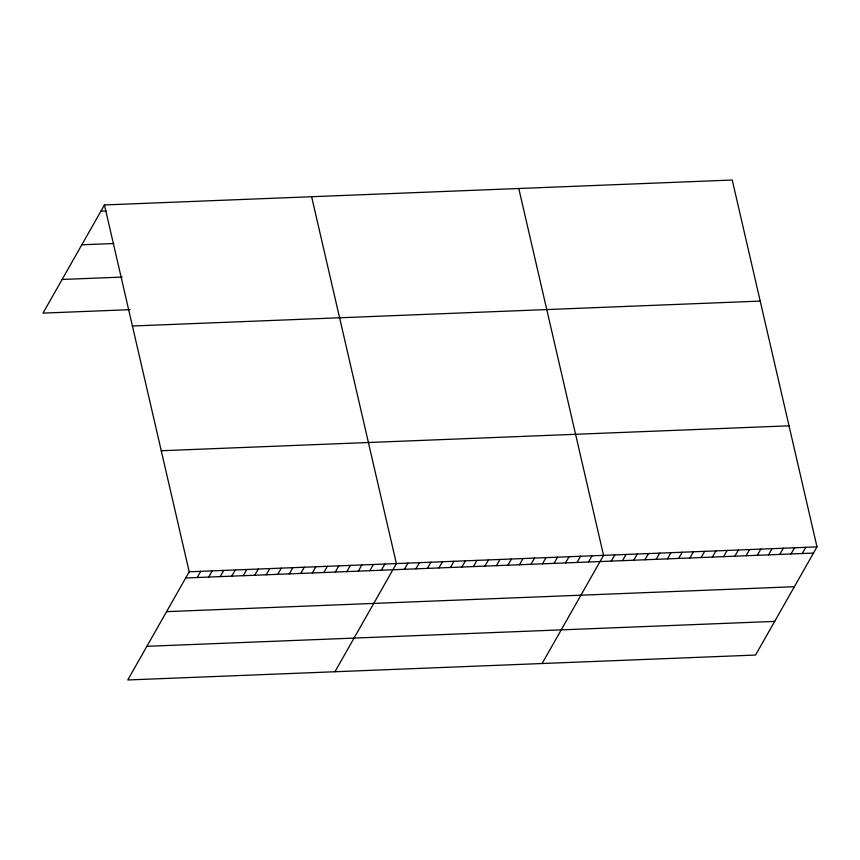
<?xml version="1.0" encoding="UTF-8"?>
<svg xmlns="http://www.w3.org/2000/svg" width="860" height="860" viewBox="0 0 860 860"><rect width="100%" height="100%" fill="white"/><g stroke="black" fill="none" stroke-linecap="round" stroke-linejoin="round"><path stroke-width="1.29" d="M104.447 204.949L189.221 571.792L127.764 679.97L755.553 655.051L817 546.885L732.236 180.03L104.447 204.949L43 313.115L129.957 309.664M197.209 577.533L200.724 571.341M208.722 577.071L212.237 570.879M220.225 576.619L223.74 570.427M231.738 576.157L235.253 569.965M243.251 575.705L246.766 569.513M254.753 575.243L258.269 569.051M266.267 574.792L269.782 568.6M277.78 574.329L281.295 568.148M289.283 573.878L292.798 567.686M300.796 573.416L304.311 567.234M312.298 572.964L315.824 566.772M323.812 572.502L327.327 566.321M335.325 572.05L338.84 565.858M346.827 571.588L350.342 565.407M358.34 571.137L361.856 564.945M369.854 570.674L373.369 564.493M381.356 570.223L384.871 564.031M334.938 671.746L396.385 563.579L311.621 196.725M404.383 569.309L407.898 563.117M415.885 568.847L419.4 562.666M427.398 568.395L430.914 562.203M438.901 567.933L442.427 561.752M450.414 567.482L453.929 561.29M461.927 567.03L465.443 560.838M473.43 566.568L476.956 560.376M484.943 566.116L488.458 559.924M496.456 565.654L499.972 559.462M507.959 565.203L511.474 559.011M519.472 564.74L522.987 558.548M530.986 564.289L534.501 558.097M542.488 563.827L546.003 557.635M554.001 563.375L557.516 557.183M565.504 562.913L569.03 556.721M577.017 562.462L580.532 556.269M588.53 561.999L592.045 555.807M542.101 663.522L603.559 555.356L518.784 188.501M611.266 561.096L614.792 554.904M622.5 560.655L626.026 554.463M633.734 560.204L637.26 554.012M644.978 559.763L648.494 553.571M656.212 559.312L659.728 553.12M667.446 558.871L670.961 552.679M678.68 558.419L682.195 552.238M689.913 557.979L693.429 551.787M701.147 557.527L704.663 551.346M712.381 557.087L715.896 550.894M723.615 556.635L727.13 550.454M734.849 556.194L738.364 550.002M746.082 555.754L749.597 549.562M757.316 555.302L760.831 549.11M768.55 554.861L772.065 548.669M779.784 554.41L783.299 548.218M791.017 553.969L794.533 547.777M802.251 553.517L805.766 547.325M100.932 211.141L106.049 210.936M81.818 244.788L113.789 243.52M62.114 279.468L122.217 277.081M132.418 326.004L760.208 301.097M161.239 450.737L789.029 425.818M189.221 571.792L817 546.885M185.696 577.984L813.485 553.077M166.582 611.643L794.371 586.724M146.888 646.312L774.666 621.404"/></g></svg>
